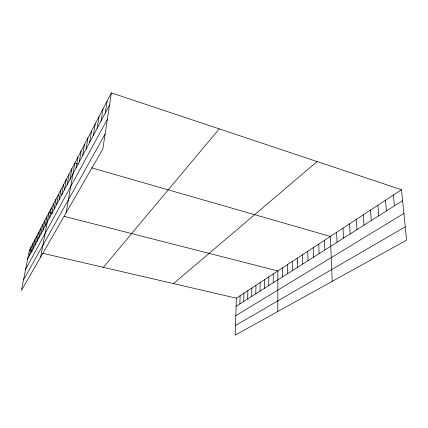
<?xml version="1.0" encoding="UTF-8"?>
<svg xmlns="http://www.w3.org/2000/svg" width="428" height="428" viewBox="0 0 428 428"><rect width="100%" height="100%" fill="white"/><g stroke="black" fill="none" stroke-linecap="round" stroke-linejoin="round"><path stroke-width="0.64" d="M277.799 311.514L277.858 270.94L64.189 216.343M273.23 282.753L273.273 273.952M268.725 285.61L268.795 276.889M264.322 288.402L264.424 279.768M260.015 291.131L260.144 282.576M255.81 293.801L255.965 285.321M251.696 296.411L251.873 288.007M247.673 298.963L247.876 290.633M243.735 301.462L243.96 293.207M239.878 303.907L240.129 295.727M236.106 306.298L236.379 298.188L401.485 189.727L406.6 240.145L235.154 335.14L236.106 306.298L402.598 200.679M111.392 92.86L102.832 149.035L21.4 290.526L29.404 250.187L111.392 92.86L401.485 189.727M105.261 113.04L107.123 101.062M101.136 120.798L103.004 108.958M97.161 128.277L99.039 116.571M93.331 135.483L95.209 123.911M89.634 142.438L91.517 131M86.065 149.147L87.954 137.843M82.62 155.631L84.503 144.455M79.287 161.902L81.176 150.849M76.066 167.958L77.95 157.033M66.153 212.769L74.83 163.02L78.506 164.074M70.015 179.337L71.899 168.648M67.175 184.682L69.052 174.105M64.419 189.866L66.292 179.402M61.744 194.895L63.612 184.543M59.144 199.78L61.011 189.534M54.174 209.131L56.031 199.1M56.624 204.525L58.486 194.387M51.793 213.615L53.639 203.685M40.649 257.078L49.054 212.481L52.221 213.288M49.477 217.97L51.317 208.142M45.031 226.332L46.855 216.702M40.815 234.26L42.623 224.818M42.896 230.35L44.715 220.811M38.788 238.07L40.59 228.718M34.893 245.405L36.68 236.235M36.813 241.783L38.611 232.522M31.185 252.376L32.951 243.382M33.015 248.936L34.791 239.851M29.398 255.735L31.158 246.822M27.654 259.015L109.547 104.983M25.621 269.244L107.385 119.145M23.497 279.955L105.106 134.119M103.367 267.339L219.248 128.871M173.511 283.609L317.148 161.565M235.796 315.682L403.888 213.428M235.475 325.483L405.252 226.84M29.404 250.187L32.603 250.931M42.789 253.29L236.379 298.188M91.517 167.813L330.389 236.433L332.214 281.362M393.375 195.056L394.397 205.884M385.51 200.218L386.447 210.924M377.887 205.226L378.743 215.814M370.493 210.084L371.274 220.554M363.319 214.797L364.025 225.149M356.347 219.377L356.984 229.617M349.58 223.823L350.152 233.95M342.999 228.145L343.513 238.161M336.606 232.345L337.061 242.253M324.515 240.29L324.863 249.995M318.79 244.051L319.09 253.654M313.216 247.71L313.467 257.223M307.78 251.284L307.989 260.7M302.478 254.762L302.65 264.087M297.31 258.159L297.439 267.393M292.27 261.471L292.361 270.614M287.349 264.702L287.402 273.76M282.544 267.858L282.566 276.825"/></g></svg>
